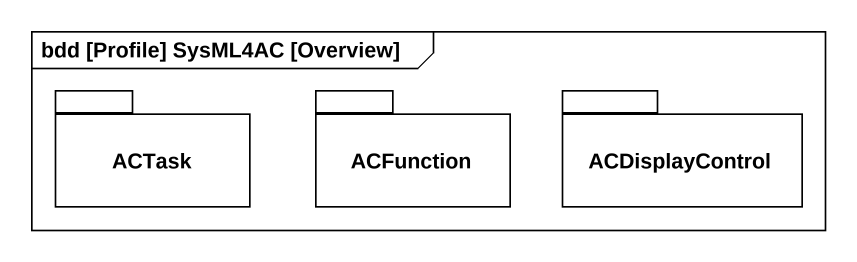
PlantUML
@startuml
mainframe bdd [Profile] SysML4AC [Overview]
package ACTask {
}
package ACFunction {
}
package ACDisplayControl {
}
@enduml
